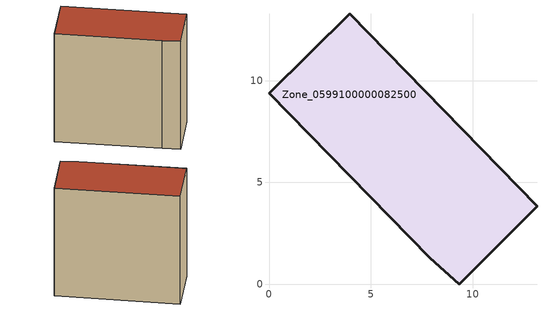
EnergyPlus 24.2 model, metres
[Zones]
Zone_0599100000082500
 floor ground (C_G): 3.96,13.29 13.15,3.82 9.32,0 7.88,1.3 0,9.38 z0
 wall outside (C_F): 7.88,1.3 9.32,0 13.15,3.82 3.96,13.29 0,9.38 7.88,1.3 z0:13.14
 roof outside (C_R): 13.15,3.82 3.96,13.29 0,9.38 7.88,1.3 9.32,0 z13.14
[BUILDING]
Pand.0599100000082500: North Axis=0; Terrain=City; Loads Convergence Tolerance Value=0.04; Temperature Convergence Tolerance Value=0.4; Solar Distribution=FullExterior; Maximum Number of Warmup Days=25; Minimum Number of Warmup Days=1
[Site:Location]
Rotterdam.The.Hague.AP_ZH_NLD Design_Conditions: Latitude=51.96; Longitude=4.45; Time Zone=1; Elevation=-4.5
[SITE:GROUNDTEMPERATURE:BUILDINGSURFACE]
18, 18, 18, 18, 18, 18, 18, 18, 18, 18, 18, 18
[MATERIAL] Thermal Absorptance=0.9; Solar Absorptance=0.7; Visible Absorptance=0.7
Name | Roughness | Thickness | Conductivity | Density | Specific Heat
G.TI.1946 | MediumSmooth | 0.15 | 1 | 540 | 1210
F.TI.1946 | Rough | 0.3 | 0.857143 | 1920 | 840
R.TI.1946 | MediumRough | 0.2 | 0.1 | 1500 | 1000
[CONSTRUCTION]
C_G: G.TI.1946
C_F: F.TI.1946
C_R: R.TI.1946
[ZONE]
Zone_0599100000082500: Type=1; Multiplier=1; Ceiling Height=Autocalculate; Volume=Autocalculate; Floor Area=autocalculate; Part of Total Floor Area=Yes
[ZONEINFILTRATION:DESIGNFLOWRATE]
Infil_Zone_0599100000082500: Zone or ZoneList or Space or SpaceList=Zone_0599100000082500; Schedule=AlwaysOn; Design Flow Rate Calculation Method=Flow/Area; Flow Rate per Floor Area=0.003; Constant Term Coefficient=1; Temperature Term Coefficient=0; Velocity Term Coefficient=0; Velocity Squared Term Coefficient=0
[HVACTEMPLATE:ZONE:IDEALLOADSAIRSYSTEM]
Zone_0599100000082500: Maximum Heating Supply Air Temperature=50; Minimum Cooling Supply Air Temperature=13; Maximum Heating Supply Air Humidity Ratio=0.0156; Minimum Cooling Supply Air Humidity Ratio=0.0077; Heating Limit=NoLimit; Cooling Limit=NoLimit; Dehumidification Control Type=ConstantSensibleHeatRatio; Cooling Sensible Heat Ratio=0.7; Dehumidification Setpoint=60; Humidification Control Type=None; Humidification Setpoint=30; Outdoor Air Method=None; Outdoor Air Flow Rate per Person=0.00944; Outdoor Air Flow Rate per Zone Floor Area=0; Outdoor Air Flow Rate per Zone=0; Demand Controlled Ventilation Type=None; Outdoor Air Economizer Type=NoEconomizer; Heat Recovery Type=None; Sensible Heat Recovery Effectiveness=0.7; Latent Heat Recovery Effectiveness=0.65
[ZONECONTROL:THERMOSTAT]
ThermostatControl_Zone_0599100000082500: Zone or ZoneList=Zone_0599100000082500; Control Type Schedule=DualSetpointControlType; Control 1=Thermostat_Zone_0599100000082500; Temperature Difference Between Cutout And Setpoint=0
[THERMOSTATSETPOINT:DUALSETPOINT]
Thermostat_Zone_0599100000082500: Heating Setpoint Temperature Schedule=HeatingSetpoint_Zone_0599100000082500; Cooling Setpoint Temperature Schedule=CoolingSetpoint_Zone_0599100000082500
[SCHEDULE:COMPACT]
HeatingSetpoint_Zone_0599100000082500: Through: 12/31, For: AllDays, Until: 24:00, 21
CoolingSetpoint_Zone_0599100000082500: Through: 12/31, For: AllDays, Until: 24:00, 24
DualSetpointControlType: Through: 12/31, For: AllDays, Until: 24:00, 4
AlwaysOn: Through: 12/31, For: AllDays, Until: 24:00, 1
